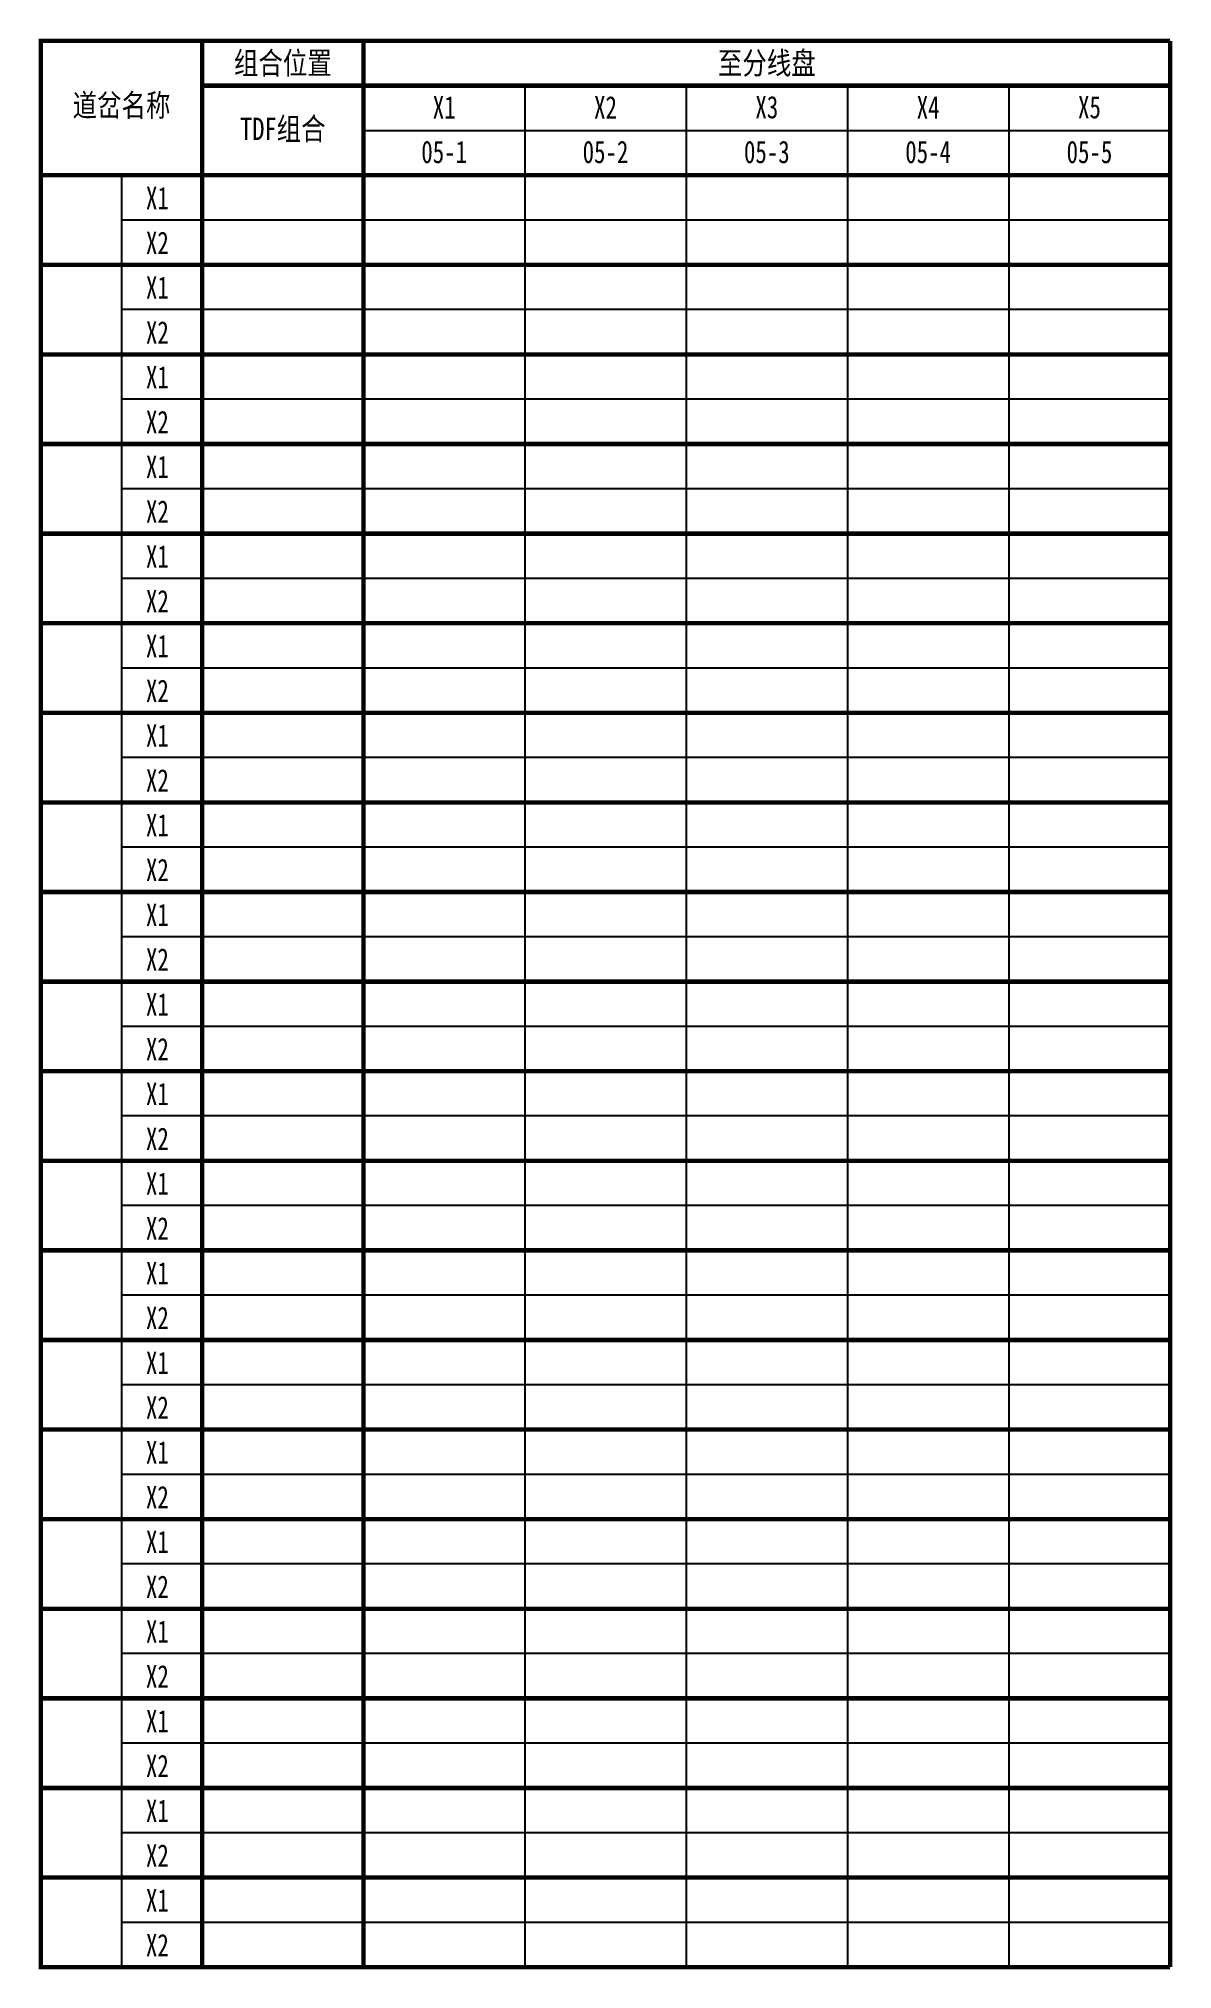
# Model space of a CAD drawing. Header units: inches. Extents: x 0 to 126, y -200 to 15.
import ezdxf
from ezdxf.enums import TextEntityAlignment as Align

# ---------------------------------------------------------------- set-up
doc = ezdxf.new("R2010")
doc.units = ezdxf.units.IN
doc.header["$MEASUREMENT"] = 0
doc.styles.add('CHINESE', font='SimSun.ttf', dxfattribs={"width": 0.9})
doc.styles.add('ITALICC', font='txt', dxfattribs={"width": 0.75})

msp = doc.modelspace()

# ---------------------------------------------------------------- linework, layer by layer
at = {"color": 0}
for p, q in [((36, 10), (36, 0)), ((36, 0), (36, 10)), ((36, 0), (36, 10)), ((54, 10), (54, -200)), ((72, 10), (72, -200)), ((90, 10), (90, -200)), ((108, 10), (108, -200)), ((36, 5), (126, 5)), ((126, -5), (9, -5)), ((18, -5), (9, -5)), ((126, -15), (9, -15)), ((126, -25), (9, -25)), ((126, -35), (9, -35)), ((126, -45), (9, -45)), ((126, -55), (9, -55)), ((126, -65), (9, -65)), ((126, -75), (9, -75)), ((126, -85), (9, -85)), ((126, -95), (9, -95)), ((126, -105), (9, -105)), ((126, -115), (9, -115)), ((126, -125), (9, -125)), ((126, -135), (9, -135)), ((126, -145), (9, -145)), ((126, -155), (9, -155)), ((126, -165), (9, -165)), ((126, -175), (9, -175)), ((126, -185), (9, -185)), ((126, -195), (9, -195))]:
    msp.add_line(p, q, dxfattribs=at)
msp.add_line((9, 0), (9, -200))
at = {"color": 0, "const_width": 0.5}
for points in [[(126, 15), (0, 15), (0, -200), (126, -200)], [(18, 15), (18, -200)], [(36, 15), (36, -200)], [(126, 15), (126, -200)], [(18, 10), (126, 10)], [(0, 0), (126, 0)], [(126, -10), (0, -10)], [(126, -20), (0, -20)], [(126, -30), (0, -30)], [(126, -40), (0, -40)], [(126, -50), (0, -50)], [(126, -60), (0, -60)], [(126, -70), (0, -70)], [(126, -80), (0, -80)], [(126, -90), (0, -90)], [(126, -100), (0, -100)], [(126, -110), (0, -110)], [(126, -120), (0, -120)], [(126, -130), (0, -130)], [(126, -140), (0, -140)], [(126, -150), (0, -150)], [(126, -160), (0, -160)], [(126, -170), (0, -170)], [(126, -180), (0, -180)], [(126, -190), (0, -190)], [(126, -200), (0, -200)]]:
    msp.add_lwpolyline(points, dxfattribs=at)

# ---------------------------------------------------------------- texts
at = {"color": 0, "style": 'CHINESE', "width": 0.8}
for s, p in [('组合位置', (27, 12.58)), ('至分线盘', (81, 12.58)), ('道岔名称', (9, 7.86)), ('TDF组合', (27, 5.23))]:
    msp.add_text(s, height=2.5, dxfattribs=at).set_placement(p, align=Align.MIDDLE)
at = {"style": 'ITALICC', "width": 0.75}
for s, p in [('X1', (45, 7.58)), ('X2', (63, 7.58)), ('X3', (81, 7.58)), ('X4', (99, 7.58)), ('X5', (117, 7.58)), ('05-1', (45, 2.58)), ('05-2', (63, 2.58)), ('05-3', (81, 2.58)), ('05-4', (99, 2.58)), ('05-5', (117, 2.58))]:
    msp.add_text(s, height=2.5, dxfattribs=at).set_placement(p, align=Align.MIDDLE)
at = {"color": 7, "style": 'ITALICC', "width": 0.75}
for s, p in [('X1', (13, -2.54)), ('X2', (13, -7.54)), ('X1', (13, -12.54)), ('X2', (13, -17.54)), ('X1', (13, -22.54)), ('X2', (13, -27.54)), ('X1', (13, -32.54)), ('X2', (13, -37.54)), ('X1', (13, -42.54)), ('X2', (13, -47.54)), ('X1', (13, -52.54)), ('X2', (13, -57.54)), ('X1', (13, -62.54)), ('X2', (13, -67.54)), ('X1', (13, -72.54)), ('X2', (13, -77.54)), ('X1', (13, -82.54)), ('X2', (13, -87.54)), ('X1', (13, -92.54)), ('X2', (13, -97.54)), ('X1', (13, -102.54)), ('X2', (13, -107.54)), ('X1', (13, -112.54)), ('X2', (13, -117.54)), ('X1', (13, -122.54)), ('X2', (13, -127.54)), ('X1', (13, -132.54)), ('X2', (13, -137.54)), ('X1', (13, -142.54)), ('X2', (13, -147.54)), ('X1', (13, -152.54)), ('X2', (13, -157.54)), ('X1', (13, -162.54)), ('X2', (13, -167.54)), ('X1', (13, -172.54)), ('X2', (13, -177.54)), ('X1', (13, -182.54)), ('X2', (13, -187.54)), ('X1', (13, -192.54)), ('X2', (13, -197.54))]:
    msp.add_text(s, height=2.5, dxfattribs=at).set_placement(p, align=Align.MIDDLE)

doc.saveas('drawing.dxf')
